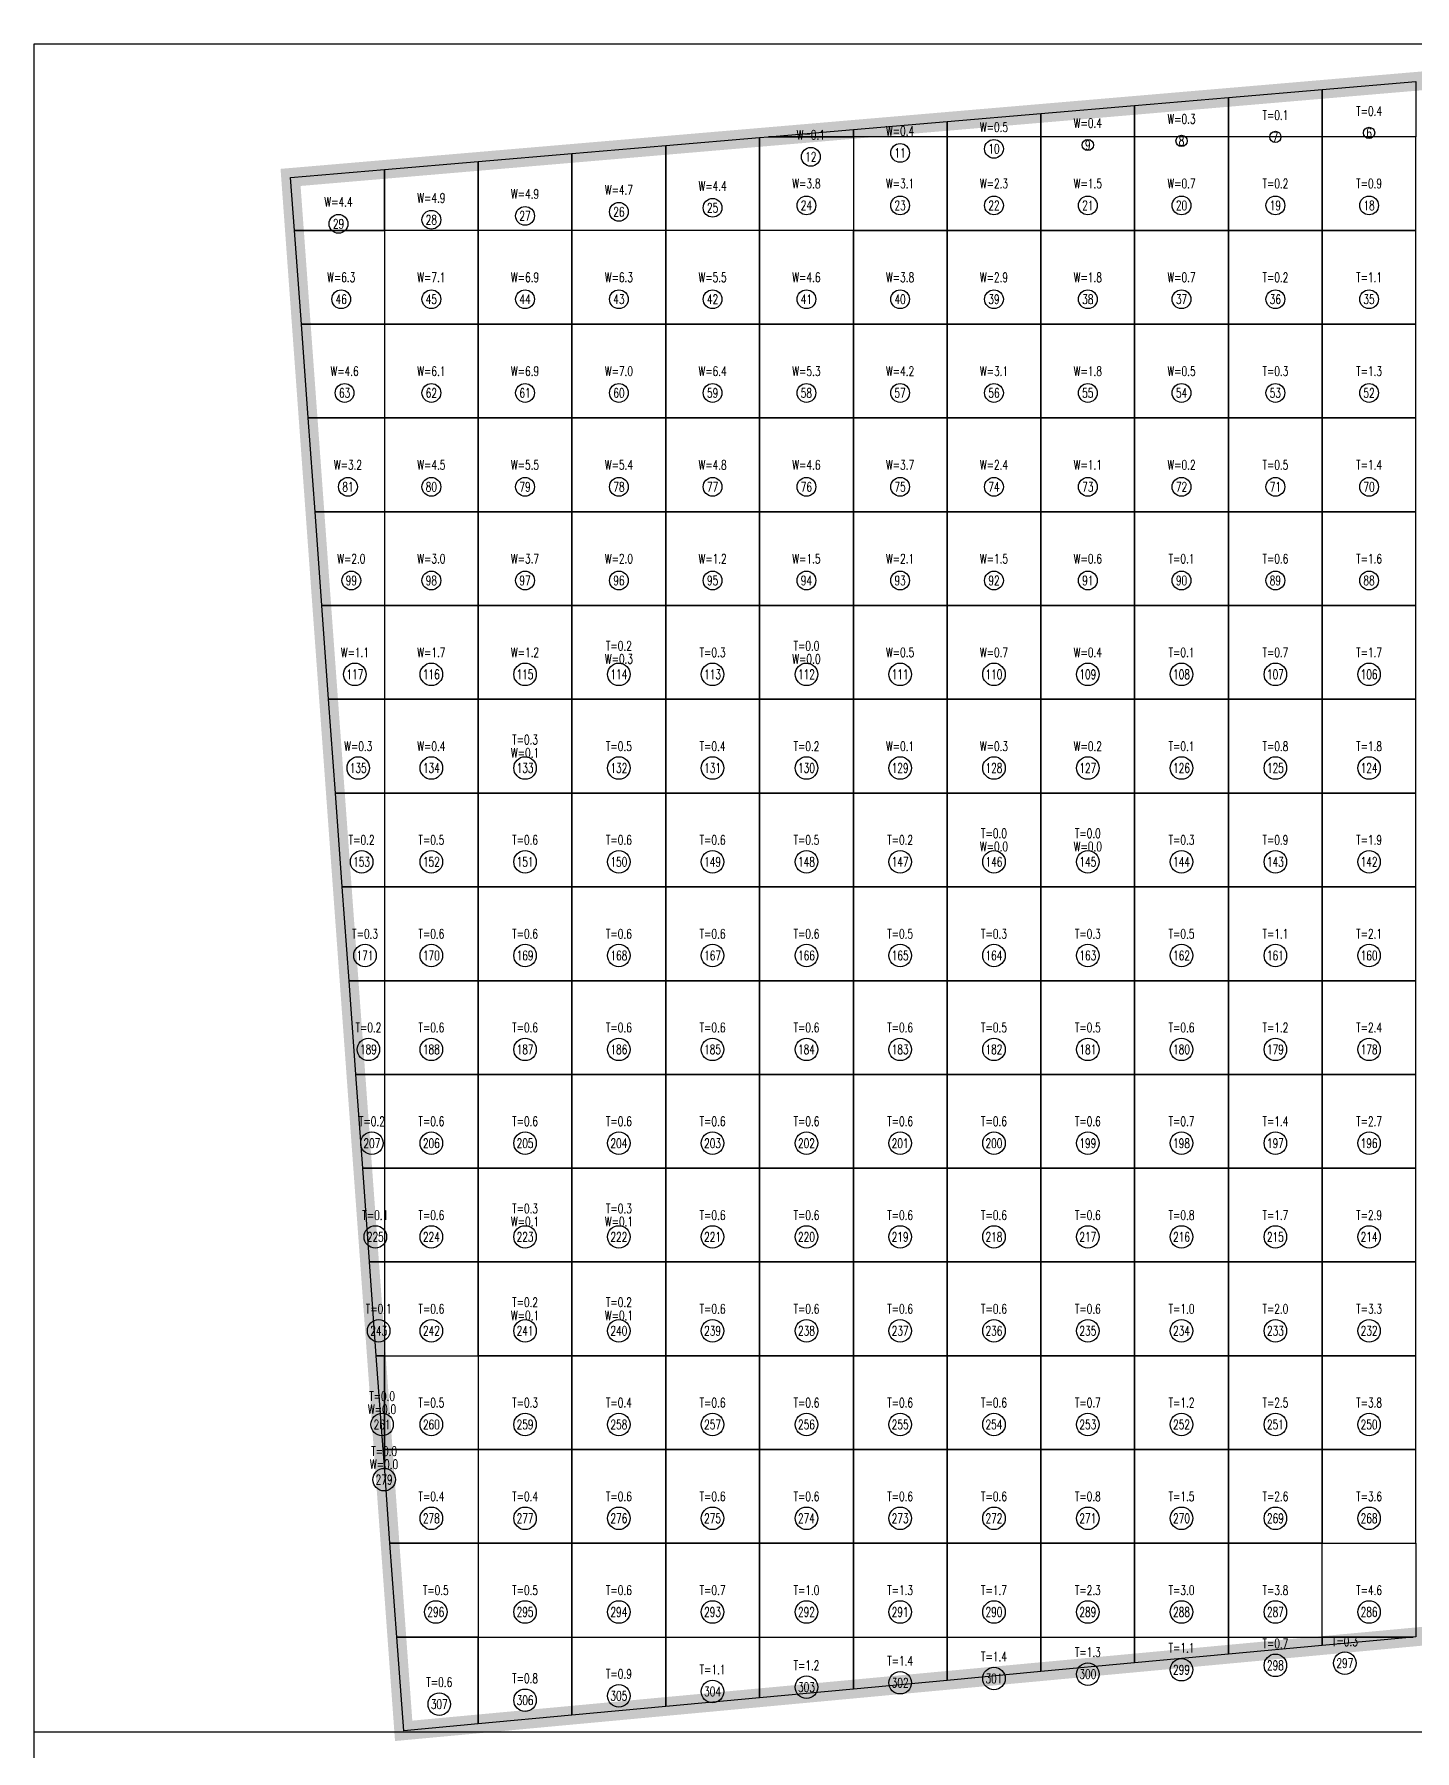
# Model space of a CAD drawing. Extents: x 4283 to 40403, y 1134 to 1764.
# Drawn here: x 11222 to 11303.8, y 1573 to 1674.6 of the extents above; entities that cross this region are included whole.
import ezdxf
from ezdxf.enums import TextEntityAlignment as Align

# ---------------------------------------------------------------- set-up
doc = ezdxf.new("R2010")
doc.units = 0
for name, color, linetype in [('tdz_12-2方格网', 2, 'Continuous'), ('tdz_12-2方格网计算', 7, 'Continuous'), ('tdz_土方计算图', 7, 'Continuous'), ('tdz_格田', 6, 'Continuous')]:
    doc.layers.add(name, color=color, linetype=linetype)
doc.styles.add('GLandNum', font='txt_____.ttf', dxfattribs={"width": 0.7, "height": 0.5})

msp = doc.modelspace()

# ---------------------------------------------------------------- linework, layer by layer
at = {"layer": 'tdz_12-2方格网', "linetype": 'Continuous'}
for points in [[(11303.84, 1671.86, 3768.87), (11303.84, 1668.58, 3768.86), (11298.28, 1668.58, 3768.9), (11298.28, 1671.38, 3768.9)], [(11292.73, 1670.91, 3768.93), (11292.73, 1668.58, 3768.93), (11287.17, 1668.58, 3768.97), (11287.17, 1670.43, 3768.97)], [(11298.28, 1671.38, 3768.9), (11298.28, 1668.58, 3768.9), (11292.73, 1668.58, 3768.93), (11292.73, 1670.91, 3768.93)], [(11281.62, 1669.96, 3769), (11281.62, 1668.58, 3769), (11276.06, 1668.58, 3769.03), (11276.06, 1669.49, 3769.03)], [(11287.17, 1670.43, 3768.97), (11287.17, 1668.58, 3768.97), (11281.62, 1668.58, 3769), (11281.62, 1669.96, 3769)], [(11270.51, 1669.01, 3769.07), (11270.51, 1668.58, 3769.07), (11265.48, 1668.58, 3769.1)], [(11276.06, 1669.49, 3769.03), (11276.06, 1668.58, 3769.03), (11270.51, 1668.58, 3769.07), (11270.51, 1669.01, 3769.07)], [(11259.4, 1668.06, 3769.13), (11259.4, 1663.03, 3769.15), (11253.84, 1663.03, 3769.19), (11253.84, 1667.59, 3769.17)], [(11264.95, 1668.54, 3769.1), (11264.95, 1663.03, 3769.11), (11259.4, 1663.03, 3769.15), (11259.4, 1668.06, 3769.13)], [(11265.48, 1668.58, 3769.1), (11270.51, 1668.58, 3769.07), (11270.51, 1663.03, 3769.08), (11264.95, 1663.03, 3769.11), (11264.95, 1668.54, 3769.1)], [(11270.51, 1668.58, 3769.07), (11270.51, 1663.03, 3769.08), (11276.06, 1663.03, 3769.04), (11276.06, 1668.58, 3769.03)], [(11276.06, 1668.58, 3769.03), (11276.06, 1663.03, 3769.04), (11281.62, 1663.03, 3769), (11281.62, 1668.58, 3769)], [(11281.62, 1668.58, 3769), (11281.62, 1663.03, 3769), (11287.17, 1663.03, 3768.96), (11287.17, 1668.58, 3768.97)], [(11287.17, 1668.58, 3768.97), (11287.17, 1663.03, 3768.96), (11292.73, 1663.03, 3768.93), (11292.73, 1668.58, 3768.93)], [(11292.73, 1668.58, 3768.93), (11292.73, 1663.03, 3768.93), (11298.28, 1663.03, 3768.89), (11298.28, 1668.58, 3768.9)], [(11298.28, 1668.58, 3768.9), (11298.28, 1663.03, 3768.89), (11303.84, 1663.03, 3768.85), (11303.84, 1668.58, 3768.86)], [(11242.73, 1666.64, 3769.23), (11242.73, 1663.03, 3769.26), (11237.4, 1663.03, 3769.24), (11237.17, 1666.17, 3769.27)], [(11248.28, 1667.12, 3769.2), (11248.28, 1663.03, 3769.22), (11242.73, 1663.03, 3769.26), (11242.73, 1666.64, 3769.23)], [(11253.84, 1667.59, 3769.17), (11253.84, 1663.03, 3769.19), (11248.28, 1663.03, 3769.22), (11248.28, 1667.12, 3769.2)], [(11237.4, 1663.03, 3769.24), (11242.73, 1663.03, 3769.26), (11242.73, 1657.47, 3769.2), (11237.81, 1657.47, 3769.18)], [(11242.73, 1663.03, 3769.26), (11242.73, 1657.47, 3769.2), (11248.28, 1657.47, 3769.25), (11248.28, 1663.03, 3769.22)], [(11248.28, 1663.03, 3769.22), (11248.28, 1657.47, 3769.25), (11253.84, 1657.47, 3769.24), (11253.84, 1663.03, 3769.19)], [(11253.84, 1663.03, 3769.19), (11253.84, 1657.47, 3769.24), (11259.4, 1657.47, 3769.21), (11259.4, 1663.03, 3769.15)], [(11259.4, 1663.03, 3769.15), (11259.4, 1657.47, 3769.21), (11264.95, 1657.47, 3769.17), (11264.95, 1663.03, 3769.11)], [(11264.95, 1663.03, 3769.11), (11264.95, 1657.47, 3769.17), (11270.51, 1657.47, 3769.13), (11270.51, 1663.03, 3769.08)], [(11270.51, 1663.03, 3769.08), (11270.51, 1657.47, 3769.13), (11276.06, 1657.47, 3769.1), (11276.06, 1663.03, 3769.04)], [(11276.06, 1663.03, 3769.04), (11276.06, 1657.47, 3769.1), (11281.62, 1657.47, 3769.04), (11281.62, 1663.03, 3769)], [(11281.62, 1663.03, 3769), (11281.62, 1657.47, 3769.04), (11287.17, 1657.47, 3768.98), (11287.17, 1663.03, 3768.96)], [(11287.17, 1663.03, 3768.96), (11287.17, 1657.47, 3768.98), (11292.73, 1657.47, 3768.93), (11292.73, 1663.03, 3768.93)], [(11292.73, 1663.03, 3768.93), (11292.73, 1657.47, 3768.93), (11298.28, 1657.47, 3768.89), (11298.28, 1663.03, 3768.89)], [(11298.28, 1663.03, 3768.89), (11298.28, 1657.47, 3768.89), (11303.84, 1657.47, 3768.83), (11303.84, 1663.03, 3768.85)], [(11237.81, 1657.47, 3769.18), (11242.73, 1657.47, 3769.2), (11242.73, 1651.92, 3769.13), (11238.21, 1651.92, 3769.13)], [(11242.73, 1657.47, 3769.2), (11242.73, 1651.92, 3769.13), (11248.28, 1651.92, 3769.18), (11248.28, 1657.47, 3769.25)], [(11248.28, 1657.47, 3769.25), (11248.28, 1651.92, 3769.18), (11253.84, 1651.92, 3769.22), (11253.84, 1657.47, 3769.24)], [(11253.84, 1657.47, 3769.24), (11253.84, 1651.92, 3769.22), (11259.4, 1651.92, 3769.24), (11259.4, 1657.47, 3769.21)], [(11259.4, 1657.47, 3769.21), (11259.4, 1651.92, 3769.24), (11264.95, 1651.92, 3769.18), (11264.95, 1657.47, 3769.17)], [(11264.95, 1657.47, 3769.17), (11264.95, 1651.92, 3769.18), (11270.51, 1651.92, 3769.13), (11270.51, 1657.47, 3769.13)], [(11270.51, 1657.47, 3769.13), (11270.51, 1651.92, 3769.13), (11276.06, 1651.92, 3769.07), (11276.06, 1657.47, 3769.1)], [(11276.06, 1657.47, 3769.1), (11276.06, 1651.92, 3769.07), (11281.62, 1651.92, 3769.01), (11281.62, 1657.47, 3769.04)], [(11281.62, 1657.47, 3769.04), (11281.62, 1651.92, 3769.01), (11287.17, 1651.92, 3768.95), (11287.17, 1657.47, 3768.98)], [(11287.17, 1657.47, 3768.98), (11287.17, 1651.92, 3768.95), (11292.73, 1651.92, 3768.91), (11292.73, 1657.47, 3768.93)], [(11292.73, 1657.47, 3768.93), (11292.73, 1651.92, 3768.91), (11298.28, 1651.92, 3768.89), (11298.28, 1657.47, 3768.89)], [(11298.28, 1657.47, 3768.89), (11298.28, 1651.92, 3768.89), (11303.84, 1651.92, 3768.83), (11303.84, 1657.47, 3768.83)], [(11238.21, 1651.92, 3769.13), (11242.73, 1651.92, 3769.13), (11242.73, 1646.36, 3769.07), (11238.62, 1646.36, 3769.08)], [(11242.73, 1651.92, 3769.13), (11242.73, 1646.36, 3769.07), (11248.28, 1646.36, 3769.1), (11248.28, 1651.92, 3769.18)], [(11248.28, 1651.92, 3769.18), (11248.28, 1646.36, 3769.1), (11253.84, 1646.36, 3769.15), (11253.84, 1651.92, 3769.22)], [(11253.84, 1651.92, 3769.22), (11253.84, 1646.36, 3769.15), (11259.4, 1646.36, 3769.01), (11259.4, 1651.92, 3769.24)], [(11259.4, 1651.92, 3769.24), (11259.4, 1646.36, 3769.01), (11264.95, 1646.36, 3769.08), (11264.95, 1651.92, 3769.18)], [(11264.95, 1651.92, 3769.18), (11264.95, 1646.36, 3769.08), (11270.51, 1646.36, 3769.09), (11270.51, 1651.92, 3769.13)], [(11270.51, 1651.92, 3769.13), (11270.51, 1646.36, 3769.09), (11276.06, 1646.36, 3769.04), (11276.06, 1651.92, 3769.07)], [(11276.06, 1651.92, 3769.07), (11276.06, 1646.36, 3769.04), (11281.62, 1646.36, 3768.98), (11281.62, 1651.92, 3769.01)], [(11281.62, 1651.92, 3769.01), (11281.62, 1646.36, 3768.98), (11287.17, 1646.36, 3768.93), (11287.17, 1651.92, 3768.95)], [(11287.17, 1651.92, 3768.95), (11287.17, 1646.36, 3768.93), (11292.73, 1646.36, 3768.91), (11292.73, 1651.92, 3768.91)], [(11292.73, 1651.92, 3768.91), (11292.73, 1646.36, 3768.91), (11298.28, 1646.36, 3768.88), (11298.28, 1651.92, 3768.89)], [(11298.28, 1651.92, 3768.89), (11298.28, 1646.36, 3768.88), (11303.84, 1646.36, 3768.82), (11303.84, 1651.92, 3768.83)], [(11238.62, 1646.36, 3769.08), (11242.73, 1646.36, 3769.07), (11242.73, 1640.81, 3769.01), (11239.02, 1640.81, 3769.03)], [(11242.73, 1646.36, 3769.07), (11242.73, 1640.81, 3769.01), (11248.28, 1640.81, 3769.03), (11248.28, 1646.36, 3769.1)], [(11248.28, 1646.36, 3769.1), (11248.28, 1640.81, 3769.03), (11253.84, 1640.81, 3769.05), (11253.84, 1646.36, 3769.15)], [(11253.84, 1646.36, 3769.15), (11253.84, 1640.81, 3769.05), (11259.4, 1640.81, 3768.89), (11259.4, 1646.36, 3769.01)], [(11259.4, 1646.36, 3769.01), (11259.4, 1640.81, 3768.89), (11264.95, 1640.81, 3768.91), (11264.95, 1646.36, 3769.08)], [(11264.95, 1646.36, 3769.08), (11264.95, 1640.81, 3768.91), (11270.51, 1640.81, 3768.92), (11270.51, 1646.36, 3769.09)], [(11270.51, 1646.36, 3769.09), (11270.51, 1640.81, 3768.92), (11276.06, 1640.81, 3768.98), (11276.06, 1646.36, 3769.04)], [(11276.06, 1646.36, 3769.04), (11276.06, 1640.81, 3768.98), (11281.62, 1640.81, 3768.95), (11281.62, 1646.36, 3768.98)], [(11281.62, 1646.36, 3768.98), (11281.62, 1640.81, 3768.95), (11287.17, 1640.81, 3768.93), (11287.17, 1646.36, 3768.93)], [(11287.17, 1646.36, 3768.93), (11287.17, 1640.81, 3768.93), (11292.73, 1640.81, 3768.91), (11292.73, 1646.36, 3768.91)], [(11292.73, 1646.36, 3768.91), (11292.73, 1640.81, 3768.91), (11298.28, 1640.81, 3768.87), (11298.28, 1646.36, 3768.88)], [(11298.28, 1646.36, 3768.88), (11298.28, 1640.81, 3768.87), (11303.84, 1640.81, 3768.81), (11303.84, 1646.36, 3768.82)], [(11239.02, 1640.81, 3769.03), (11242.73, 1640.81, 3769.01), (11242.73, 1635.25, 3768.96), (11239.42, 1635.25, 3768.97)], [(11242.73, 1640.81, 3769.01), (11242.73, 1635.25, 3768.96), (11248.28, 1635.25, 3768.96), (11248.28, 1640.81, 3769.03)], [(11248.28, 1640.81, 3769.03), (11248.28, 1635.25, 3768.96), (11253.84, 1635.25, 3768.89), (11253.84, 1640.81, 3769.05)], [(11253.84, 1640.81, 3769.05), (11253.84, 1635.25, 3768.89), (11259.4, 1635.25, 3768.91), (11259.4, 1640.81, 3768.89)], [(11259.4, 1640.81, 3768.89), (11259.4, 1635.25, 3768.91), (11264.95, 1635.25, 3768.91), (11264.95, 1640.81, 3768.91)], [(11264.95, 1640.81, 3768.91), (11264.95, 1635.25, 3768.91), (11270.51, 1635.25, 3768.92), (11270.51, 1640.81, 3768.92)], [(11270.51, 1640.81, 3768.92), (11270.51, 1635.25, 3768.92), (11276.06, 1635.25, 3768.93), (11276.06, 1640.81, 3768.98)], [(11276.06, 1640.81, 3768.98), (11276.06, 1635.25, 3768.93), (11281.62, 1635.25, 3768.94), (11281.62, 1640.81, 3768.95)], [(11281.62, 1640.81, 3768.95), (11281.62, 1635.25, 3768.94), (11287.17, 1635.25, 3768.92), (11287.17, 1640.81, 3768.93)], [(11287.17, 1640.81, 3768.93), (11287.17, 1635.25, 3768.92), (11292.73, 1635.25, 3768.9), (11292.73, 1640.81, 3768.91)], [(11292.73, 1640.81, 3768.91), (11292.73, 1635.25, 3768.9), (11298.28, 1635.25, 3768.87), (11298.28, 1640.81, 3768.87)], [(11298.28, 1640.81, 3768.87), (11298.28, 1635.25, 3768.87), (11303.84, 1635.25, 3768.81), (11303.84, 1640.81, 3768.81)], [(11239.42, 1635.25, 3768.97), (11242.73, 1635.25, 3768.96), (11242.73, 1629.69, 3768.91), (11239.83, 1629.69, 3768.92)], [(11242.73, 1635.25, 3768.96), (11242.73, 1629.69, 3768.91), (11248.28, 1629.69, 3768.89), (11248.28, 1635.25, 3768.96)], [(11248.28, 1635.25, 3768.96), (11248.28, 1629.69, 3768.89), (11253.84, 1629.69, 3768.89), (11253.84, 1635.25, 3768.89)], [(11253.84, 1635.25, 3768.89), (11253.84, 1629.69, 3768.89), (11259.4, 1629.69, 3768.89), (11259.4, 1635.25, 3768.91)], [(11259.4, 1635.25, 3768.91), (11259.4, 1629.69, 3768.89), (11264.95, 1629.69, 3768.9), (11264.95, 1635.25, 3768.91)], [(11264.95, 1635.25, 3768.91), (11264.95, 1629.69, 3768.9), (11270.51, 1629.69, 3768.91), (11270.51, 1635.25, 3768.92)], [(11270.51, 1635.25, 3768.92), (11270.51, 1629.69, 3768.91), (11276.06, 1629.69, 3768.92), (11276.06, 1635.25, 3768.93)], [(11276.06, 1635.25, 3768.93), (11276.06, 1629.69, 3768.92), (11281.62, 1629.69, 3768.93), (11281.62, 1635.25, 3768.94)], [(11281.62, 1635.25, 3768.94), (11281.62, 1629.69, 3768.93), (11287.17, 1629.69, 3768.92), (11287.17, 1635.25, 3768.92)], [(11287.17, 1635.25, 3768.92), (11287.17, 1629.69, 3768.92), (11292.73, 1629.69, 3768.9), (11292.73, 1635.25, 3768.9)], [(11292.73, 1635.25, 3768.9), (11292.73, 1629.69, 3768.9), (11298.28, 1629.69, 3768.86), (11298.28, 1635.25, 3768.87)], [(11298.28, 1635.25, 3768.87), (11298.28, 1629.69, 3768.86), (11303.84, 1629.69, 3768.81), (11303.84, 1635.25, 3768.81)], [(11239.83, 1629.69, 3768.92), (11242.73, 1629.69, 3768.91), (11242.73, 1624.14, 3768.89), (11240.23, 1624.14, 3768.89)], [(11242.73, 1629.69, 3768.91), (11242.73, 1624.14, 3768.89), (11248.28, 1624.14, 3768.89), (11248.28, 1629.69, 3768.89)], [(11248.28, 1629.69, 3768.89), (11248.28, 1624.14, 3768.89), (11253.84, 1624.14, 3768.89), (11253.84, 1629.69, 3768.89)], [(11253.84, 1629.69, 3768.89), (11253.84, 1624.14, 3768.89), (11259.4, 1624.14, 3768.89), (11259.4, 1629.69, 3768.89)], [(11259.4, 1629.69, 3768.89), (11259.4, 1624.14, 3768.89), (11264.95, 1624.14, 3768.89), (11264.95, 1629.69, 3768.9)], [(11264.95, 1629.69, 3768.9), (11264.95, 1624.14, 3768.89), (11270.51, 1624.14, 3768.89), (11270.51, 1629.69, 3768.91)], [(11270.51, 1629.69, 3768.91), (11270.51, 1624.14, 3768.89), (11276.06, 1624.14, 3768.91), (11276.06, 1629.69, 3768.92)], [(11276.06, 1629.69, 3768.92), (11276.06, 1624.14, 3768.91), (11281.62, 1624.14, 3768.92), (11281.62, 1629.69, 3768.93)], [(11281.62, 1629.69, 3768.93), (11281.62, 1624.14, 3768.92), (11287.17, 1624.14, 3768.91), (11287.17, 1629.69, 3768.92)], [(11287.17, 1629.69, 3768.92), (11287.17, 1624.14, 3768.91), (11292.73, 1624.14, 3768.89), (11292.73, 1629.69, 3768.9)], [(11292.73, 1629.69, 3768.9), (11292.73, 1624.14, 3768.89), (11298.28, 1624.14, 3768.85), (11298.28, 1629.69, 3768.86)], [(11298.28, 1629.69, 3768.86), (11298.28, 1624.14, 3768.85), (11303.84, 1624.14, 3768.81), (11303.84, 1629.69, 3768.81)], [(11240.23, 1624.14, 3768.89), (11242.73, 1624.14, 3768.89), (11242.73, 1618.58, 3768.89), (11240.64, 1618.58, 3768.89)], [(11242.73, 1624.14, 3768.89), (11242.73, 1618.58, 3768.89), (11248.28, 1618.58, 3768.89), (11248.28, 1624.14, 3768.89)], [(11248.28, 1624.14, 3768.89), (11248.28, 1618.58, 3768.89), (11253.84, 1618.58, 3768.89), (11253.84, 1624.14, 3768.89)], [(11253.84, 1624.14, 3768.89), (11253.84, 1618.58, 3768.89), (11259.4, 1618.58, 3768.89), (11259.4, 1624.14, 3768.89)], [(11259.4, 1624.14, 3768.89), (11259.4, 1618.58, 3768.89), (11264.95, 1618.58, 3768.89), (11264.95, 1624.14, 3768.89)], [(11264.95, 1624.14, 3768.89), (11264.95, 1618.58, 3768.89), (11270.51, 1618.58, 3768.89), (11270.51, 1624.14, 3768.89)], [(11270.51, 1624.14, 3768.89), (11270.51, 1618.58, 3768.89), (11276.06, 1618.58, 3768.89), (11276.06, 1624.14, 3768.91)], [(11276.06, 1624.14, 3768.91), (11276.06, 1618.58, 3768.89), (11281.62, 1618.58, 3768.9), (11281.62, 1624.14, 3768.92)], [(11281.62, 1624.14, 3768.92), (11281.62, 1618.58, 3768.9), (11287.17, 1618.58, 3768.89), (11287.17, 1624.14, 3768.91)], [(11287.17, 1624.14, 3768.91), (11287.17, 1618.58, 3768.89), (11292.73, 1618.58, 3768.89), (11292.73, 1624.14, 3768.89)], [(11292.73, 1624.14, 3768.89), (11292.73, 1618.58, 3768.89), (11298.28, 1618.58, 3768.84), (11298.28, 1624.14, 3768.85)], [(11298.28, 1624.14, 3768.85), (11298.28, 1618.58, 3768.84), (11303.84, 1618.58, 3768.79), (11303.84, 1624.14, 3768.81)], [(11240.64, 1618.58, 3768.89), (11242.73, 1618.58, 3768.89), (11242.73, 1613.03, 3768.89), (11241.04, 1613.03, 3768.89)], [(11242.73, 1618.58, 3768.89), (11242.73, 1613.03, 3768.89), (11248.28, 1613.03, 3768.89), (11248.28, 1618.58, 3768.89)], [(11248.28, 1618.58, 3768.89), (11248.28, 1613.03, 3768.89), (11253.84, 1613.03, 3768.89), (11253.84, 1618.58, 3768.89)], [(11253.84, 1618.58, 3768.89), (11253.84, 1613.03, 3768.89), (11259.4, 1613.03, 3768.89), (11259.4, 1618.58, 3768.89)], [(11259.4, 1618.58, 3768.89), (11259.4, 1613.03, 3768.89), (11264.95, 1613.03, 3768.89), (11264.95, 1618.58, 3768.89)], [(11264.95, 1618.58, 3768.89), (11264.95, 1613.03, 3768.89), (11270.51, 1613.03, 3768.89), (11270.51, 1618.58, 3768.89)], [(11270.51, 1618.58, 3768.89), (11270.51, 1613.03, 3768.89), (11276.06, 1613.03, 3768.89), (11276.06, 1618.58, 3768.89)], [(11276.06, 1618.58, 3768.89), (11276.06, 1613.03, 3768.89), (11281.62, 1613.03, 3768.89), (11281.62, 1618.58, 3768.9)], [(11281.62, 1618.58, 3768.9), (11281.62, 1613.03, 3768.89), (11287.17, 1613.03, 3768.89), (11287.17, 1618.58, 3768.89)], [(11287.17, 1618.58, 3768.89), (11287.17, 1613.03, 3768.89), (11292.73, 1613.03, 3768.89), (11292.73, 1618.58, 3768.89)], [(11292.73, 1618.58, 3768.89), (11292.73, 1613.03, 3768.89), (11298.28, 1613.03, 3768.83), (11298.28, 1618.58, 3768.84)], [(11298.28, 1618.58, 3768.84), (11298.28, 1613.03, 3768.83), (11303.84, 1613.03, 3768.78), (11303.84, 1618.58, 3768.79)], [(11241.04, 1613.03, 3768.89), (11242.73, 1613.03, 3768.89), (11242.73, 1607.47, 3768.89), (11241.45, 1607.47, 3768.89)], [(11242.73, 1613.03, 3768.89), (11242.73, 1607.47, 3768.89), (11248.28, 1607.47, 3768.89), (11248.28, 1613.03, 3768.89)], [(11248.28, 1613.03, 3768.89), (11248.28, 1607.47, 3768.89), (11253.84, 1607.47, 3768.89), (11253.84, 1613.03, 3768.89)], [(11253.84, 1613.03, 3768.89), (11253.84, 1607.47, 3768.89), (11259.4, 1607.47, 3768.89), (11259.4, 1613.03, 3768.89)], [(11259.4, 1613.03, 3768.89), (11259.4, 1607.47, 3768.89), (11264.95, 1607.47, 3768.89), (11264.95, 1613.03, 3768.89)], [(11264.95, 1613.03, 3768.89), (11264.95, 1607.47, 3768.89), (11270.51, 1607.47, 3768.89), (11270.51, 1613.03, 3768.89)], [(11270.51, 1613.03, 3768.89), (11270.51, 1607.47, 3768.89), (11276.06, 1607.47, 3768.89), (11276.06, 1613.03, 3768.89)], [(11276.06, 1613.03, 3768.89), (11276.06, 1607.47, 3768.89), (11281.62, 1607.47, 3768.89), (11281.62, 1613.03, 3768.89)], [(11281.62, 1613.03, 3768.89), (11281.62, 1607.47, 3768.89), (11287.17, 1607.47, 3768.89), (11287.17, 1613.03, 3768.89)], [(11287.17, 1613.03, 3768.89), (11287.17, 1607.47, 3768.89), (11292.73, 1607.47, 3768.88), (11292.73, 1613.03, 3768.89)], [(11292.73, 1613.03, 3768.89), (11292.73, 1607.47, 3768.88), (11298.28, 1607.47, 3768.82), (11298.28, 1613.03, 3768.83)], [(11298.28, 1613.03, 3768.83), (11298.28, 1607.47, 3768.82), (11303.84, 1607.47, 3768.77), (11303.84, 1613.03, 3768.78)], [(11241.45, 1607.47, 3768.89), (11242.73, 1607.47, 3768.89), (11242.73, 1601.92, 3768.89), (11241.85, 1601.92, 3768.89)], [(11242.73, 1607.47, 3768.89), (11242.73, 1601.92, 3768.89), (11248.28, 1601.92, 3768.89), (11248.28, 1607.47, 3768.89)], [(11248.28, 1607.47, 3768.89), (11248.28, 1601.92, 3768.89), (11253.84, 1601.92, 3768.96), (11253.84, 1607.47, 3768.89)], [(11253.84, 1607.47, 3768.89), (11253.84, 1601.92, 3768.96), (11259.4, 1601.92, 3768.89), (11259.4, 1607.47, 3768.89)], [(11259.4, 1607.47, 3768.89), (11259.4, 1601.92, 3768.89), (11264.95, 1601.92, 3768.89), (11264.95, 1607.47, 3768.89)], [(11264.95, 1607.47, 3768.89), (11264.95, 1601.92, 3768.89), (11270.51, 1601.92, 3768.89), (11270.51, 1607.47, 3768.89)], [(11270.51, 1607.47, 3768.89), (11270.51, 1601.92, 3768.89), (11276.06, 1601.92, 3768.89), (11276.06, 1607.47, 3768.89)], [(11276.06, 1607.47, 3768.89), (11276.06, 1601.92, 3768.89), (11281.62, 1601.92, 3768.89), (11281.62, 1607.47, 3768.89)], [(11281.62, 1607.47, 3768.89), (11281.62, 1601.92, 3768.89), (11287.17, 1601.92, 3768.89), (11287.17, 1607.47, 3768.89)], [(11287.17, 1607.47, 3768.89), (11287.17, 1601.92, 3768.89), (11292.73, 1601.92, 3768.86), (11292.73, 1607.47, 3768.88)], [(11292.73, 1607.47, 3768.88), (11292.73, 1601.92, 3768.86), (11298.28, 1601.92, 3768.81), (11298.28, 1607.47, 3768.82)], [(11298.28, 1607.47, 3768.82), (11298.28, 1601.92, 3768.81), (11303.84, 1601.92, 3768.75), (11303.84, 1607.47, 3768.77)], [(11241.85, 1601.92, 3768.89), (11242.73, 1601.92, 3768.89), (11242.73, 1596.36, 3768.89), (11242.25, 1596.36, 3768.89)], [(11242.73, 1601.92, 3768.89), (11242.73, 1596.36, 3768.89), (11248.28, 1596.36, 3768.89), (11248.28, 1601.92, 3768.89)], [(11248.28, 1601.92, 3768.89), (11248.28, 1596.36, 3768.89), (11253.84, 1596.36, 3768.92), (11253.84, 1601.92, 3768.96)], [(11253.84, 1601.92, 3768.96), (11253.84, 1596.36, 3768.92), (11259.4, 1596.36, 3768.89), (11259.4, 1601.92, 3768.89)], [(11259.4, 1601.92, 3768.89), (11259.4, 1596.36, 3768.89), (11264.95, 1596.36, 3768.89), (11264.95, 1601.92, 3768.89)], [(11264.95, 1601.92, 3768.89), (11264.95, 1596.36, 3768.89), (11270.51, 1596.36, 3768.89), (11270.51, 1601.92, 3768.89)], [(11270.51, 1601.92, 3768.89), (11270.51, 1596.36, 3768.89), (11276.06, 1596.36, 3768.89), (11276.06, 1601.92, 3768.89)], [(11276.06, 1601.92, 3768.89), (11276.06, 1596.36, 3768.89), (11281.62, 1596.36, 3768.89), (11281.62, 1601.92, 3768.89)], [(11281.62, 1601.92, 3768.89), (11281.62, 1596.36, 3768.89), (11287.17, 1596.36, 3768.89), (11287.17, 1601.92, 3768.89)], [(11287.17, 1601.92, 3768.89), (11287.17, 1596.36, 3768.89), (11292.73, 1596.36, 3768.85), (11292.73, 1601.92, 3768.86)], [(11292.73, 1601.92, 3768.86), (11292.73, 1596.36, 3768.85), (11298.28, 1596.36, 3768.79), (11298.28, 1601.92, 3768.81)], [(11298.28, 1601.92, 3768.81), (11298.28, 1596.36, 3768.79), (11303.84, 1596.36, 3768.73), (11303.84, 1601.92, 3768.75)], [(11242.25, 1596.36, 3768.89), (11242.73, 1596.36, 3768.89), (11242.73, 1590.81, 3768.89), (11242.66, 1590.81, 3768.89)], [(11242.73, 1590.81, 3768.89), (11242.73, 1596.36, 3768.89), (11248.28, 1596.36, 3768.89), (11248.28, 1590.81, 3768.91)], [(11248.28, 1596.36, 3768.89), (11248.28, 1590.81, 3768.91), (11253.84, 1590.81, 3768.89), (11253.84, 1596.36, 3768.92)], [(11253.84, 1596.36, 3768.92), (11253.84, 1590.81, 3768.89), (11259.4, 1590.81, 3768.89), (11259.4, 1596.36, 3768.89)], [(11259.4, 1596.36, 3768.89), (11259.4, 1590.81, 3768.89), (11264.95, 1590.81, 3768.89), (11264.95, 1596.36, 3768.89)], [(11264.95, 1596.36, 3768.89), (11264.95, 1590.81, 3768.89), (11270.51, 1590.81, 3768.89), (11270.51, 1596.36, 3768.89)], [(11270.51, 1596.36, 3768.89), (11270.51, 1590.81, 3768.89), (11276.06, 1590.81, 3768.89), (11276.06, 1596.36, 3768.89)], [(11276.06, 1596.36, 3768.89), (11276.06, 1590.81, 3768.89), (11281.62, 1590.81, 3768.89), (11281.62, 1596.36, 3768.89)], [(11281.62, 1596.36, 3768.89), (11281.62, 1590.81, 3768.89), (11287.17, 1590.81, 3768.89), (11287.17, 1596.36, 3768.89)], [(11287.17, 1596.36, 3768.89), (11287.17, 1590.81, 3768.89), (11292.73, 1590.81, 3768.83), (11292.73, 1596.36, 3768.85)], [(11292.73, 1596.36, 3768.85), (11292.73, 1590.81, 3768.83), (11298.28, 1590.81, 3768.77), (11298.28, 1596.36, 3768.79)], [(11298.28, 1596.36, 3768.79), (11298.28, 1590.81, 3768.77), (11303.84, 1590.81, 3768.71), (11303.84, 1596.36, 3768.73)], [(11242.66, 1590.81, 3768.89), (11242.73, 1590.81, 3768.89), (11242.73, 1589.83, 3768.89)], [(11242.73, 1589.83, 3768.89), (11242.73, 1590.81, 3768.89), (11248.28, 1590.81, 3768.91), (11248.28, 1585.25, 3768.92), (11243.06, 1585.25, 3768.89)], [(11248.28, 1590.81, 3768.91), (11248.28, 1585.25, 3768.92), (11253.84, 1585.25, 3768.89), (11253.84, 1590.81, 3768.89)], [(11253.84, 1590.81, 3768.89), (11253.84, 1585.25, 3768.89), (11259.4, 1585.25, 3768.89), (11259.4, 1590.81, 3768.89)], [(11259.4, 1590.81, 3768.89), (11259.4, 1585.25, 3768.89), (11264.95, 1585.25, 3768.89), (11264.95, 1590.81, 3768.89)], [(11264.95, 1590.81, 3768.89), (11264.95, 1585.25, 3768.89), (11270.51, 1585.25, 3768.89), (11270.51, 1590.81, 3768.89)], [(11270.51, 1590.81, 3768.89), (11270.51, 1585.25, 3768.89), (11276.06, 1585.25, 3768.89), (11276.06, 1590.81, 3768.89)], [(11276.06, 1590.81, 3768.89), (11276.06, 1585.25, 3768.89), (11281.62, 1585.25, 3768.89), (11281.62, 1590.81, 3768.89)], [(11281.62, 1590.81, 3768.89), (11281.62, 1585.25, 3768.89), (11287.17, 1585.25, 3768.86), (11287.17, 1590.81, 3768.89)], [(11287.17, 1590.81, 3768.89), (11287.17, 1585.25, 3768.86), (11292.73, 1585.25, 3768.83), (11292.73, 1590.81, 3768.83)], [(11292.73, 1590.81, 3768.83), (11292.73, 1585.25, 3768.83), (11298.28, 1585.25, 3768.79), (11298.28, 1590.81, 3768.77)], [(11298.28, 1590.81, 3768.77), (11298.28, 1585.25, 3768.79), (11303.84, 1585.25, 3768.75), (11303.84, 1590.81, 3768.71)], [(11243.06, 1585.25, 3768.89), (11248.28, 1585.25, 3768.92), (11248.28, 1579.69, 3768.89), (11243.47, 1579.69, 3768.89)], [(11248.28, 1585.25, 3768.92), (11248.28, 1579.69, 3768.89), (11253.84, 1579.69, 3768.89), (11253.84, 1585.25, 3768.89)], [(11253.84, 1585.25, 3768.89), (11253.84, 1579.69, 3768.89), (11259.4, 1579.69, 3768.89), (11259.4, 1585.25, 3768.89)], [(11259.4, 1585.25, 3768.89), (11259.4, 1579.69, 3768.89), (11264.95, 1579.69, 3768.88), (11264.95, 1585.25, 3768.89)], [(11264.95, 1585.25, 3768.89), (11264.95, 1579.69, 3768.88), (11270.51, 1579.69, 3768.84), (11270.51, 1585.25, 3768.89)], [(11270.51, 1585.25, 3768.89), (11270.51, 1579.69, 3768.84), (11276.06, 1579.69, 3768.81), (11276.06, 1585.25, 3768.89)], [(11276.06, 1585.25, 3768.89), (11276.06, 1579.69, 3768.81), (11281.62, 1579.69, 3768.78), (11281.62, 1585.25, 3768.89)], [(11281.62, 1585.25, 3768.89), (11281.62, 1579.69, 3768.78), (11287.17, 1579.69, 3768.74), (11287.17, 1585.25, 3768.86)], [(11287.17, 1585.25, 3768.86), (11287.17, 1579.69, 3768.74), (11292.73, 1579.69, 3768.71), (11292.73, 1585.25, 3768.83)], [(11292.73, 1585.25, 3768.83), (11292.73, 1579.69, 3768.71), (11298.28, 1579.69, 3768.67), (11298.28, 1585.25, 3768.79)], [(11303.68, 1579.69, 3768.64), (11298.28, 1579.69, 3768.67), (11298.28, 1585.25, 3768.79), (11303.84, 1585.25, 3768.75), (11303.84, 1579.71, 3768.64)], [(11243.47, 1579.69, 3768.89), (11248.28, 1579.69, 3768.89), (11248.28, 1574.55, 3768.87), (11243.87, 1574.14, 3768.89)], [(11248.28, 1574.55, 3768.87), (11248.28, 1579.69, 3768.89), (11253.84, 1579.69, 3768.89), (11253.84, 1575.07, 3768.85)], [(11253.84, 1575.07, 3768.85), (11253.84, 1579.69, 3768.89), (11259.4, 1579.69, 3768.89), (11259.4, 1575.58, 3768.82)], [(11259.4, 1575.58, 3768.82), (11259.4, 1579.69, 3768.89), (11264.95, 1579.69, 3768.88), (11264.95, 1576.1, 3768.8)], [(11264.95, 1576.1, 3768.8), (11264.95, 1579.69, 3768.88), (11270.51, 1579.69, 3768.84), (11270.51, 1576.61, 3768.78)], [(11270.51, 1576.61, 3768.78), (11270.51, 1579.69, 3768.84), (11276.06, 1579.69, 3768.81), (11276.06, 1577.13, 3768.76)], [(11276.06, 1577.13, 3768.76), (11276.06, 1579.69, 3768.81), (11281.62, 1579.69, 3768.78), (11281.62, 1577.65, 3768.73)], [(11281.62, 1577.65, 3768.73), (11281.62, 1579.69, 3768.78), (11287.17, 1579.69, 3768.74), (11287.17, 1578.16, 3768.71)], [(11287.17, 1578.16, 3768.71), (11287.17, 1579.69, 3768.74), (11292.73, 1579.69, 3768.71), (11292.73, 1578.68, 3768.69)], [(11292.73, 1578.68, 3768.69), (11292.73, 1579.69, 3768.71), (11298.28, 1579.69, 3768.67), (11298.28, 1579.19, 3768.66)], [(11298.28, 1579.69, 3768.67), (11303.68, 1579.69, 3768.64), (11298.28, 1579.19, 3768.66)]]:
    msp.add_polyline3d(points, close=True, dxfattribs=at)
at = {"layer": 'tdz_12-2方格网计算', "color": 7, "linetype": 'Continuous'}
for centre, radius in [((11289.95, 1668.33), 0.333), ((11295.51, 1668.57), 0.333), ((11301.06, 1668.81), 0.333), ((11267.99, 1667.39), 0.556), ((11273.28, 1667.62), 0.556), ((11278.84, 1667.86), 0.556), ((11284.4, 1668.09), 0.333), ((11256.62, 1664.13), 0.556), ((11262.17, 1664.37), 0.556), ((11267.73, 1664.51), 0.556), ((11273.28, 1664.51), 0.556), ((11278.84, 1664.51), 0.556), ((11284.4, 1664.51), 0.556), ((11289.95, 1664.51), 0.556), ((11295.51, 1664.51), 0.556), ((11301.06, 1664.51), 0.556), ((11240.01, 1663.42), 0.556), ((11245.51, 1663.66), 0.556), ((11251.06, 1663.89), 0.556), ((11240.17, 1658.95), 0.556), ((11245.51, 1658.95), 0.556), ((11251.06, 1658.95), 0.556), ((11256.62, 1658.95), 0.556), ((11262.17, 1658.95), 0.556), ((11267.73, 1658.95), 0.556), ((11273.28, 1658.95), 0.556), ((11278.84, 1658.95), 0.556), ((11284.4, 1658.95), 0.556), ((11289.95, 1658.95), 0.556), ((11295.51, 1658.95), 0.556), ((11301.06, 1658.95), 0.556), ((11240.37, 1653.4), 0.556), ((11245.51, 1653.4), 0.556), ((11251.06, 1653.4), 0.556), ((11256.62, 1653.4), 0.556), ((11262.17, 1653.4), 0.556), ((11267.73, 1653.4), 0.556), ((11273.28, 1653.4), 0.556), ((11278.84, 1653.4), 0.556), ((11284.4, 1653.4), 0.556), ((11289.95, 1653.4), 0.556), ((11295.51, 1653.4), 0.556), ((11301.06, 1653.4), 0.556), ((11240.57, 1647.84), 0.556), ((11245.51, 1647.84), 0.556), ((11251.06, 1647.84), 0.556), ((11256.62, 1647.84), 0.556), ((11262.17, 1647.84), 0.556), ((11267.73, 1647.84), 0.556), ((11273.28, 1647.84), 0.556), ((11278.84, 1647.84), 0.556), ((11284.4, 1647.84), 0.556), ((11289.95, 1647.84), 0.556), ((11295.51, 1647.84), 0.556), ((11301.06, 1647.84), 0.556), ((11240.77, 1642.29), 0.556), ((11245.51, 1642.29), 0.556), ((11251.06, 1642.29), 0.556), ((11256.62, 1642.29), 0.556), ((11262.17, 1642.29), 0.556), ((11267.73, 1642.29), 0.556), ((11273.28, 1642.29), 0.556), ((11278.84, 1642.29), 0.556), ((11284.4, 1642.29), 0.556), ((11289.95, 1642.29), 0.556), ((11295.51, 1642.29), 0.556), ((11301.06, 1642.29), 0.556), ((11240.98, 1636.73), 0.667), ((11245.51, 1636.73), 0.667), ((11251.06, 1636.73), 0.667), ((11256.62, 1636.73), 0.667), ((11262.17, 1636.73), 0.667), ((11267.73, 1636.73), 0.667), ((11273.28, 1636.73), 0.667), ((11278.84, 1636.73), 0.667), ((11284.4, 1636.73), 0.667), ((11289.95, 1636.73), 0.667), ((11295.51, 1636.73), 0.667), ((11301.06, 1636.73), 0.667), ((11241.18, 1631.18), 0.667), ((11245.51, 1631.18), 0.667), ((11251.06, 1631.18), 0.667), ((11256.62, 1631.18), 0.667), ((11262.17, 1631.18), 0.667), ((11267.73, 1631.18), 0.667), ((11273.28, 1631.18), 0.667), ((11278.84, 1631.18), 0.667), ((11284.4, 1631.18), 0.667), ((11289.95, 1631.18), 0.667), ((11295.51, 1631.18), 0.667), ((11301.06, 1631.18), 0.667), ((11241.38, 1625.62), 0.667), ((11245.51, 1625.62), 0.667), ((11251.06, 1625.62), 0.667), ((11256.62, 1625.62), 0.667), ((11262.17, 1625.62), 0.667), ((11267.73, 1625.62), 0.667), ((11273.28, 1625.62), 0.667), ((11278.84, 1625.62), 0.667), ((11284.4, 1625.62), 0.667), ((11289.95, 1625.62), 0.667), ((11295.51, 1625.62), 0.667), ((11301.06, 1625.62), 0.667), ((11241.58, 1620.07), 0.667), ((11245.51, 1620.07), 0.667), ((11251.06, 1620.07), 0.667), ((11256.62, 1620.07), 0.667), ((11262.17, 1620.07), 0.667), ((11267.73, 1620.07), 0.667), ((11273.28, 1620.07), 0.667), ((11278.84, 1620.07), 0.667), ((11284.4, 1620.07), 0.667), ((11289.95, 1620.07), 0.667), ((11295.51, 1620.07), 0.667), ((11301.06, 1620.07), 0.667), ((11241.78, 1614.51), 0.667), ((11245.51, 1614.51), 0.667), ((11251.06, 1614.51), 0.667), ((11256.62, 1614.51), 0.667), ((11262.17, 1614.51), 0.667), ((11267.73, 1614.51), 0.667), ((11273.28, 1614.51), 0.667), ((11278.84, 1614.51), 0.667), ((11284.4, 1614.51), 0.667), ((11289.95, 1614.51), 0.667), ((11295.51, 1614.51), 0.667), ((11301.06, 1614.51), 0.667), ((11241.99, 1608.95), 0.667), ((11245.51, 1608.95), 0.667), ((11251.06, 1608.95), 0.667), ((11256.62, 1608.95), 0.667), ((11262.17, 1608.95), 0.667), ((11267.73, 1608.95), 0.667), ((11273.28, 1608.95), 0.667), ((11278.84, 1608.95), 0.667), ((11284.4, 1608.95), 0.667), ((11289.95, 1608.95), 0.667), ((11295.51, 1608.95), 0.667), ((11301.06, 1608.95), 0.667), ((11242.19, 1603.4), 0.667), ((11245.51, 1603.4), 0.667), ((11251.06, 1603.4), 0.667), ((11256.62, 1603.4), 0.667), ((11262.17, 1603.4), 0.667), ((11267.73, 1603.4), 0.667), ((11273.28, 1603.4), 0.667), ((11278.84, 1603.4), 0.667), ((11284.4, 1603.4), 0.667), ((11289.95, 1603.4), 0.667), ((11295.51, 1603.4), 0.667), ((11301.06, 1603.4), 0.667), ((11242.39, 1597.84), 0.667), ((11245.51, 1597.84), 0.667), ((11251.06, 1597.84), 0.667), ((11256.62, 1597.84), 0.667), ((11262.17, 1597.84), 0.667), ((11267.73, 1597.84), 0.667), ((11273.28, 1597.84), 0.667), ((11278.84, 1597.84), 0.667), ((11284.4, 1597.84), 0.667), ((11289.95, 1597.84), 0.667), ((11295.51, 1597.84), 0.667), ((11301.06, 1597.84), 0.667), ((11242.59, 1592.29), 0.667), ((11245.51, 1592.29), 0.667), ((11251.06, 1592.29), 0.667), ((11256.62, 1592.29), 0.667), ((11262.17, 1592.29), 0.667), ((11267.73, 1592.29), 0.667), ((11273.28, 1592.29), 0.667), ((11278.84, 1592.29), 0.667), ((11284.4, 1592.29), 0.667), ((11289.95, 1592.29), 0.667), ((11295.51, 1592.29), 0.667), ((11301.06, 1592.29), 0.667), ((11242.71, 1589.02), 0.667), ((11245.51, 1586.73), 0.667), ((11251.06, 1586.73), 0.667), ((11256.62, 1586.73), 0.667), ((11262.17, 1586.73), 0.667), ((11267.73, 1586.73), 0.667), ((11273.28, 1586.73), 0.667), ((11278.84, 1586.73), 0.667), ((11284.4, 1586.73), 0.667), ((11289.95, 1586.73), 0.667), ((11295.51, 1586.73), 0.667), ((11301.06, 1586.73), 0.667), ((11245.77, 1581.18), 0.667), ((11251.06, 1581.18), 0.667), ((11256.62, 1581.18), 0.667), ((11262.17, 1581.18), 0.667), ((11267.73, 1581.18), 0.667), ((11273.28, 1581.18), 0.667), ((11278.84, 1581.18), 0.667), ((11284.4, 1581.18), 0.667), ((11289.95, 1581.18), 0.667), ((11295.51, 1581.18), 0.667), ((11301.06, 1581.18), 0.667), ((11284.4, 1577.5), 0.667), ((11289.95, 1577.76), 0.667), ((11295.51, 1578.02), 0.667), ((11299.63, 1578.15), 0.667), ((11262.17, 1576.47), 0.667), ((11267.73, 1576.73), 0.667), ((11273.28, 1576.99), 0.667), ((11278.84, 1577.24), 0.667), ((11245.98, 1575.72), 0.667), ((11251.06, 1575.95), 0.667), ((11256.62, 1576.21), 0.667)]:
    msp.add_circle(centre, radius, dxfattribs=at)
at = {"layer": 'tdz_土方计算图', "linetype": 'Continuous'}
for points in [[(11221.99, 1674.09), (11351.99, 1674.09)], [(11221.99, 1514.09), (11221.99, 1514.09), (11221.99, 1674.09), (11221.99, 1674.09)], [(11221.99, 1574.09), (11351.99, 1574.09)]]:
    msp.add_lwpolyline(points, dxfattribs=at)
at = {"layer": 'tdz_格田', "linetype": 'Continuous', "lineweight": 60, "const_width": 1.11}
msp.add_lwpolyline([(11243.87, 1574.14), (11237.17, 1666.17), (11329.5, 1674.05), (11336.81, 1582.77), (11243.87, 1574.14)], close=True, dxfattribs=at)

# ---------------------------------------------------------------- texts
at = {"layer": 'tdz_12-2方格网计算', "color": 173, "linetype": 'Continuous', "style": 'GLandNum', "width": 0.7}
for s, p in [('W=0.4', (11284.4, 1669.39)), ('W=0.3', (11289.95, 1669.63)), ('W=0.1', (11267.99, 1668.69)), ('W=0.4', (11273.28, 1668.92)), ('W=0.5', (11278.84, 1669.15)), ('W=4.7', (11256.62, 1665.43)), ('W=4.4', (11262.17, 1665.66)), ('W=3.8', (11267.73, 1665.81)), ('W=3.1', (11273.28, 1665.81)), ('W=2.3', (11278.84, 1665.81)), ('W=1.5', (11284.4, 1665.81)), ('W=0.7', (11289.95, 1665.81)), ('W=4.4', (11240.01, 1664.72)), ('W=4.9', (11245.51, 1664.95)), ('W=4.9', (11251.06, 1665.19)), ('W=6.3', (11240.17, 1660.25)), ('W=7.1', (11245.51, 1660.25)), ('W=6.9', (11251.06, 1660.25)), ('W=6.3', (11256.62, 1660.25)), ('W=5.5', (11262.17, 1660.25)), ('W=4.6', (11267.73, 1660.25)), ('W=3.8', (11273.28, 1660.25)), ('W=2.9', (11278.84, 1660.25)), ('W=1.8', (11284.4, 1660.25)), ('W=0.7', (11289.95, 1660.25)), ('W=4.6', (11240.37, 1654.69)), ('W=6.1', (11245.51, 1654.69)), ('W=6.9', (11251.06, 1654.69)), ('W=7.0', (11256.62, 1654.69)), ('W=6.4', (11262.17, 1654.69)), ('W=5.3', (11267.73, 1654.69)), ('W=4.2', (11273.28, 1654.69)), ('W=3.1', (11278.84, 1654.69)), ('W=1.8', (11284.4, 1654.69)), ('W=0.5', (11289.95, 1654.69)), ('W=3.2', (11240.57, 1649.14)), ('W=4.5', (11245.51, 1649.14)), ('W=5.5', (11251.06, 1649.14)), ('W=5.4', (11256.62, 1649.14)), ('W=4.8', (11262.17, 1649.14)), ('W=4.6', (11267.73, 1649.14)), ('W=3.7', (11273.28, 1649.14)), ('W=2.4', (11278.84, 1649.14)), ('W=1.1', (11284.4, 1649.14)), ('W=0.2', (11289.95, 1649.14)), ('W=2.0', (11240.77, 1643.58)), ('W=3.0', (11245.51, 1643.58)), ('W=3.7', (11251.06, 1643.58)), ('W=2.0', (11256.62, 1643.58)), ('W=1.2', (11262.17, 1643.58)), ('W=1.5', (11267.73, 1643.58)), ('W=2.1', (11273.28, 1643.58)), ('W=1.5', (11278.84, 1643.58)), ('W=0.6', (11284.4, 1643.58)), ('W=1.1', (11240.98, 1638.03)), ('W=1.7', (11245.51, 1638.03)), ('W=1.2', (11251.06, 1638.03)), ('W=0.5', (11273.28, 1638.03)), ('W=0.7', (11278.84, 1638.03)), ('W=0.4', (11284.4, 1638.03)), ('W=0.3', (11256.62, 1637.64)), ('W=0.0', (11267.73, 1637.64)), ('W=0.3', (11241.18, 1632.47)), ('W=0.4', (11245.51, 1632.47)), ('W=0.1', (11251.06, 1632.08)), ('W=0.1', (11273.28, 1632.47)), ('W=0.3', (11278.84, 1632.47)), ('W=0.2', (11284.4, 1632.47)), ('W=0.0', (11278.84, 1626.53)), ('W=0.0', (11284.4, 1626.53)), ('W=0.1', (11251.06, 1604.31)), ('W=0.1', (11256.62, 1604.31)), ('W=0.1', (11251.06, 1598.75)), ('W=0.1', (11256.62, 1598.75)), ('W=0.0', (11242.59, 1593.19)), ('W=0.0', (11242.71, 1589.93))]:
    msp.add_text(s, height=0.556, dxfattribs=at).set_placement(p, align=Align.MIDDLE_CENTER)
at = {"layer": 'tdz_12-2方格网计算', "color": 2, "linetype": 'Continuous', "style": 'GLandNum', "width": 0.7}
for s, p in [('T=0.1', (11295.51, 1669.86)), ('T=0.4', (11301.06, 1670.1)), ('T=0.2', (11295.51, 1665.81)), ('T=0.9', (11301.06, 1665.81)), ('T=0.2', (11295.51, 1660.25)), ('T=1.1', (11301.06, 1660.25)), ('T=0.3', (11295.51, 1654.69)), ('T=1.3', (11301.06, 1654.69)), ('T=0.5', (11295.51, 1649.14)), ('T=1.4', (11301.06, 1649.14)), ('T=0.1', (11289.95, 1643.58)), ('T=0.6', (11295.51, 1643.58)), ('T=1.6', (11301.06, 1643.58)), ('T=0.2', (11256.62, 1638.42)), ('T=0.3', (11262.17, 1638.03)), ('T=0.0', (11267.73, 1638.42)), ('T=0.1', (11289.95, 1638.03)), ('T=0.7', (11295.51, 1638.03)), ('T=1.7', (11301.06, 1638.03)), ('T=0.3', (11251.06, 1632.86)), ('T=0.5', (11256.62, 1632.47)), ('T=0.4', (11262.17, 1632.47)), ('T=0.2', (11267.73, 1632.47)), ('T=0.1', (11289.95, 1632.47)), ('T=0.8', (11295.51, 1632.47)), ('T=1.8', (11301.06, 1632.47)), ('T=0.2', (11241.38, 1626.92)), ('T=0.5', (11245.51, 1626.92)), ('T=0.6', (11251.06, 1626.92)), ('T=0.6', (11256.62, 1626.92)), ('T=0.6', (11262.17, 1626.92)), ('T=0.5', (11267.73, 1626.92)), ('T=0.2', (11273.28, 1626.92)), ('T=0.0', (11278.84, 1627.31)), ('T=0.0', (11284.4, 1627.31)), ('T=0.3', (11289.95, 1626.92)), ('T=0.9', (11295.51, 1626.92)), ('T=1.9', (11301.06, 1626.92)), ('T=0.3', (11241.58, 1621.36)), ('T=0.6', (11245.51, 1621.36)), ('T=0.6', (11251.06, 1621.36)), ('T=0.6', (11256.62, 1621.36)), ('T=0.6', (11262.17, 1621.36)), ('T=0.6', (11267.73, 1621.36)), ('T=0.5', (11273.28, 1621.36)), ('T=0.3', (11278.84, 1621.36)), ('T=0.3', (11284.4, 1621.36)), ('T=0.5', (11289.95, 1621.36)), ('T=1.1', (11295.51, 1621.36)), ('T=2.1', (11301.06, 1621.36)), ('T=0.2', (11241.78, 1615.81)), ('T=0.6', (11245.51, 1615.81)), ('T=0.6', (11251.06, 1615.81)), ('T=0.6', (11256.62, 1615.81)), ('T=0.6', (11262.17, 1615.81)), ('T=0.6', (11267.73, 1615.81)), ('T=0.6', (11273.28, 1615.81)), ('T=0.5', (11278.84, 1615.81)), ('T=0.5', (11284.4, 1615.81)), ('T=0.6', (11289.95, 1615.81)), ('T=1.2', (11295.51, 1615.81)), ('T=2.4', (11301.06, 1615.81)), ('T=0.2', (11241.99, 1610.25)), ('T=0.6', (11245.51, 1610.25)), ('T=0.6', (11251.06, 1610.25)), ('T=0.6', (11256.62, 1610.25)), ('T=0.6', (11262.17, 1610.25)), ('T=0.6', (11267.73, 1610.25)), ('T=0.6', (11273.28, 1610.25)), ('T=0.6', (11278.84, 1610.25)), ('T=0.6', (11284.4, 1610.25)), ('T=0.7', (11289.95, 1610.25)), ('T=1.4', (11295.51, 1610.25)), ('T=2.7', (11301.06, 1610.25)), ('T=0.1', (11242.19, 1604.69)), ('T=0.6', (11245.51, 1604.69)), ('T=0.3', (11251.06, 1605.08)), ('T=0.3', (11256.62, 1605.08)), ('T=0.6', (11262.17, 1604.69)), ('T=0.6', (11267.73, 1604.69)), ('T=0.6', (11273.28, 1604.69)), ('T=0.6', (11278.84, 1604.69)), ('T=0.6', (11284.4, 1604.69)), ('T=0.8', (11289.95, 1604.69)), ('T=1.7', (11295.51, 1604.69)), ('T=2.9', (11301.06, 1604.69)), ('T=0.2', (11251.06, 1599.53)), ('T=0.2', (11256.62, 1599.53)), ('T=0.1', (11242.39, 1599.14)), ('T=0.6', (11245.51, 1599.14)), ('T=0.6', (11262.17, 1599.14)), ('T=0.6', (11267.73, 1599.14)), ('T=0.6', (11273.28, 1599.14)), ('T=0.6', (11278.84, 1599.14)), ('T=0.6', (11284.4, 1599.14)), ('T=1.0', (11289.95, 1599.14)), ('T=2.0', (11295.51, 1599.14)), ('T=3.3', (11301.06, 1599.14)), ('T=0.0', (11242.59, 1593.97)), ('T=0.5', (11245.51, 1593.58)), ('T=0.3', (11251.06, 1593.58)), ('T=0.4', (11256.62, 1593.58)), ('T=0.6', (11262.17, 1593.58)), ('T=0.6', (11267.73, 1593.58)), ('T=0.6', (11273.28, 1593.58)), ('T=0.6', (11278.84, 1593.58)), ('T=0.7', (11284.4, 1593.58)), ('T=1.2', (11289.95, 1593.58)), ('T=2.5', (11295.51, 1593.58)), ('T=3.8', (11301.06, 1593.58)), ('T=0.0', (11242.71, 1590.71)), ('T=0.4', (11245.51, 1588.03)), ('T=0.4', (11251.06, 1588.03)), ('T=0.6', (11256.62, 1588.03)), ('T=0.6', (11262.17, 1588.03)), ('T=0.6', (11267.73, 1588.03)), ('T=0.6', (11273.28, 1588.03)), ('T=0.6', (11278.84, 1588.03)), ('T=0.8', (11284.4, 1588.03)), ('T=1.5', (11289.95, 1588.03)), ('T=2.6', (11295.51, 1588.03)), ('T=3.6', (11301.06, 1588.03)), ('T=0.5', (11245.77, 1582.47)), ('T=0.5', (11251.06, 1582.47)), ('T=0.6', (11256.62, 1582.47)), ('T=0.7', (11262.17, 1582.47)), ('T=1.0', (11267.73, 1582.47)), ('T=1.3', (11273.28, 1582.47)), ('T=1.7', (11278.84, 1582.47)), ('T=2.3', (11284.4, 1582.47)), ('T=3.0', (11289.95, 1582.47)), ('T=3.8', (11295.51, 1582.47)), ('T=4.6', (11301.06, 1582.47)), ('T=1.1', (11289.95, 1579.06)), ('T=0.7', (11295.51, 1579.31)), ('T=0.3', (11299.63, 1579.44)), ('T=1.2', (11267.73, 1578.02)), ('T=1.4', (11273.28, 1578.28)), ('T=1.4', (11278.84, 1578.54)), ('T=1.3', (11284.4, 1578.8)), ('T=0.6', (11245.98, 1577.02)), ('T=0.8', (11251.06, 1577.25)), ('T=0.9', (11256.62, 1577.51)), ('T=1.1', (11262.17, 1577.77))]:
    msp.add_text(s, height=0.556, dxfattribs=at).set_placement(p, align=Align.MIDDLE_CENTER)
at = {"layer": 'tdz_12-2方格网计算', "color": 7, "linetype": 'Continuous', "style": 'GLandNum', "width": 0.7}
for s, p in [('8', (11289.95, 1668.33)), ('7', (11295.51, 1668.57)), ('6', (11301.06, 1668.81)), ('12', (11267.99, 1667.39)), ('11', (11273.28, 1667.62)), ('10', (11278.84, 1667.86)), ('9', (11284.4, 1668.09)), ('25', (11262.17, 1664.37)), ('24', (11267.73, 1664.51)), ('23', (11273.28, 1664.51)), ('22', (11278.84, 1664.51)), ('21', (11284.4, 1664.51)), ('20', (11289.95, 1664.51)), ('19', (11295.51, 1664.51)), ('18', (11301.06, 1664.51)), ('29', (11240.01, 1663.42)), ('28', (11245.51, 1663.66)), ('27', (11251.06, 1663.89)), ('26', (11256.62, 1664.13)), ('46', (11240.17, 1658.95)), ('45', (11245.51, 1658.95)), ('44', (11251.06, 1658.95)), ('43', (11256.62, 1658.95)), ('42', (11262.17, 1658.95)), ('41', (11267.73, 1658.95)), ('40', (11273.28, 1658.95)), ('39', (11278.84, 1658.95)), ('38', (11284.4, 1658.95)), ('37', (11289.95, 1658.95)), ('36', (11295.51, 1658.95)), ('35', (11301.06, 1658.95)), ('63', (11240.37, 1653.4)), ('62', (11245.51, 1653.4)), ('61', (11251.06, 1653.4)), ('60', (11256.62, 1653.4)), ('59', (11262.17, 1653.4)), ('58', (11267.73, 1653.4)), ('57', (11273.28, 1653.4)), ('56', (11278.84, 1653.4)), ('55', (11284.4, 1653.4)), ('54', (11289.95, 1653.4)), ('53', (11295.51, 1653.4)), ('52', (11301.06, 1653.4)), ('81', (11240.57, 1647.84)), ('80', (11245.51, 1647.84)), ('79', (11251.06, 1647.84)), ('78', (11256.62, 1647.84)), ('77', (11262.17, 1647.84)), ('76', (11267.73, 1647.84)), ('75', (11273.28, 1647.84)), ('74', (11278.84, 1647.84)), ('73', (11284.4, 1647.84)), ('72', (11289.95, 1647.84)), ('71', (11295.51, 1647.84)), ('70', (11301.06, 1647.84)), ('99', (11240.77, 1642.29)), ('98', (11245.51, 1642.29)), ('97', (11251.06, 1642.29)), ('96', (11256.62, 1642.29)), ('95', (11262.17, 1642.29)), ('94', (11267.73, 1642.29)), ('93', (11273.28, 1642.29)), ('92', (11278.84, 1642.29)), ('91', (11284.4, 1642.29)), ('90', (11289.95, 1642.29)), ('89', (11295.51, 1642.29)), ('88', (11301.06, 1642.29)), ('117', (11240.98, 1636.73)), ('116', (11245.51, 1636.73)), ('115', (11251.06, 1636.73)), ('114', (11256.62, 1636.73)), ('113', (11262.17, 1636.73)), ('112', (11267.73, 1636.73)), ('111', (11273.28, 1636.73)), ('110', (11278.84, 1636.73)), ('109', (11284.4, 1636.73)), ('108', (11289.95, 1636.73)), ('107', (11295.51, 1636.73)), ('106', (11301.06, 1636.73)), ('135', (11241.18, 1631.18)), ('134', (11245.51, 1631.18)), ('133', (11251.06, 1631.18)), ('132', (11256.62, 1631.18)), ('131', (11262.17, 1631.18)), ('130', (11267.73, 1631.18)), ('129', (11273.28, 1631.18)), ('128', (11278.84, 1631.18)), ('127', (11284.4, 1631.18)), ('126', (11289.95, 1631.18)), ('125', (11295.51, 1631.18)), ('124', (11301.06, 1631.18)), ('153', (11241.38, 1625.62)), ('152', (11245.51, 1625.62)), ('151', (11251.06, 1625.62)), ('150', (11256.62, 1625.62)), ('149', (11262.17, 1625.62)), ('148', (11267.73, 1625.62)), ('147', (11273.28, 1625.62)), ('146', (11278.84, 1625.62)), ('145', (11284.4, 1625.62)), ('144', (11289.95, 1625.62)), ('143', (11295.51, 1625.62)), ('142', (11301.06, 1625.62)), ('171', (11241.58, 1620.07)), ('170', (11245.51, 1620.07)), ('169', (11251.06, 1620.07)), ('168', (11256.62, 1620.07)), ('167', (11262.17, 1620.07)), ('166', (11267.73, 1620.07)), ('165', (11273.28, 1620.07)), ('164', (11278.84, 1620.07)), ('163', (11284.4, 1620.07)), ('162', (11289.95, 1620.07)), ('161', (11295.51, 1620.07)), ('160', (11301.06, 1620.07)), ('189', (11241.78, 1614.51)), ('188', (11245.51, 1614.51)), ('187', (11251.06, 1614.51)), ('186', (11256.62, 1614.51)), ('185', (11262.17, 1614.51)), ('184', (11267.73, 1614.51)), ('183', (11273.28, 1614.51)), ('182', (11278.84, 1614.51)), ('181', (11284.4, 1614.51)), ('180', (11289.95, 1614.51)), ('179', (11295.51, 1614.51)), ('178', (11301.06, 1614.51)), ('207', (11241.99, 1608.95)), ('206', (11245.51, 1608.95)), ('205', (11251.06, 1608.95)), ('204', (11256.62, 1608.95)), ('203', (11262.17, 1608.95)), ('202', (11267.73, 1608.95)), ('201', (11273.28, 1608.95)), ('200', (11278.84, 1608.95)), ('199', (11284.4, 1608.95)), ('198', (11289.95, 1608.95)), ('197', (11295.51, 1608.95)), ('196', (11301.06, 1608.95)), ('225', (11242.19, 1603.4)), ('224', (11245.51, 1603.4)), ('223', (11251.06, 1603.4)), ('222', (11256.62, 1603.4)), ('221', (11262.17, 1603.4)), ('220', (11267.73, 1603.4)), ('219', (11273.28, 1603.4)), ('218', (11278.84, 1603.4)), ('217', (11284.4, 1603.4)), ('216', (11289.95, 1603.4)), ('215', (11295.51, 1603.4)), ('214', (11301.06, 1603.4)), ('243', (11242.39, 1597.84)), ('242', (11245.51, 1597.84)), ('241', (11251.06, 1597.84)), ('240', (11256.62, 1597.84)), ('239', (11262.17, 1597.84)), ('238', (11267.73, 1597.84)), ('237', (11273.28, 1597.84)), ('236', (11278.84, 1597.84)), ('235', (11284.4, 1597.84)), ('234', (11289.95, 1597.84)), ('233', (11295.51, 1597.84)), ('232', (11301.06, 1597.84)), ('261', (11242.59, 1592.29)), ('260', (11245.51, 1592.29)), ('259', (11251.06, 1592.29)), ('258', (11256.62, 1592.29)), ('257', (11262.17, 1592.29)), ('256', (11267.73, 1592.29)), ('255', (11273.28, 1592.29)), ('254', (11278.84, 1592.29)), ('253', (11284.4, 1592.29)), ('252', (11289.95, 1592.29)), ('251', (11295.51, 1592.29)), ('250', (11301.06, 1592.29)), ('279', (11242.71, 1589.02)), ('278', (11245.51, 1586.73)), ('277', (11251.06, 1586.73)), ('276', (11256.62, 1586.73)), ('275', (11262.17, 1586.73)), ('274', (11267.73, 1586.73)), ('273', (11273.28, 1586.73)), ('272', (11278.84, 1586.73)), ('271', (11284.4, 1586.73)), ('270', (11289.95, 1586.73)), ('269', (11295.51, 1586.73)), ('268', (11301.06, 1586.73)), ('296', (11245.77, 1581.18)), ('295', (11251.06, 1581.18)), ('294', (11256.62, 1581.18)), ('293', (11262.17, 1581.18)), ('292', (11267.73, 1581.18)), ('291', (11273.28, 1581.18)), ('290', (11278.84, 1581.18)), ('289', (11284.4, 1581.18)), ('288', (11289.95, 1581.18)), ('287', (11295.51, 1581.18)), ('286', (11301.06, 1581.18)), ('298', (11295.51, 1578.02)), ('297', (11299.63, 1578.15)), ('302', (11273.28, 1576.99)), ('301', (11278.84, 1577.24)), ('300', (11284.4, 1577.5)), ('299', (11289.95, 1577.76)), ('306', (11251.06, 1575.95)), ('305', (11256.62, 1576.21)), ('304', (11262.17, 1576.47)), ('303', (11267.73, 1576.73)), ('307', (11245.98, 1575.72))]:
    msp.add_text(s, height=0.556, dxfattribs=at).set_placement(p, align=Align.MIDDLE_CENTER)

doc.saveas('drawing.dxf')
